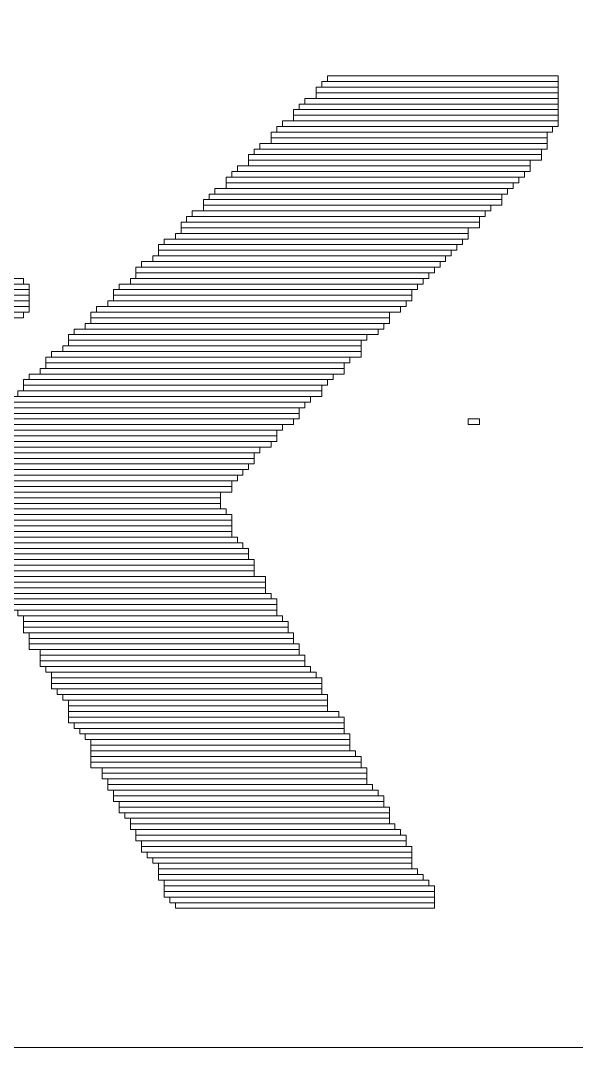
# Model space of a CAD drawing. Header units: millimetres. Extents: x -19.4 to 22.9, y -18.1 to 22.2.
# Drawn here: x 7.734 to 10.242, y -18.091 to -13.453 of the extents above; entities that cross this region are included whole.
import ezdxf

# ---------------------------------------------------------------- set-up
doc = ezdxf.new("R2010")
doc.units = ezdxf.units.MM
doc.header["$MEASUREMENT"] = 0
doc.layers.add('BG_OUTLINE', color=7, linetype='Continuous')
doc.layers.add('MA_PEN3', color=7, linetype='Continuous')

msp = doc.modelspace()

# ---------------------------------------------------------------- linework, layer by layer
at = {"layer": 'BG_OUTLINE', "lineweight": 9}
msp.add_open_spline([(-13.5636, -18.0908), (-13.5636, -18.0908), (13.4366, -18.0908), (13.4366, -18.0908), (13.4366, -18.0908), (13.4366, -18.0908), (13.4366, 12.9092), (13.4366, 12.9092), (13.4366, 12.9092), (13.4366, 12.9092), (-13.5636, 12.9092), (-13.5636, 12.9092), (-13.5636, 12.9092), (-13.5636, 12.9092), (-13.5636, -18.0908), (-13.5636, -18.0908)], degree=3, knots=[0, 0, 0, 0, 0.25, 0.25, 0.25, 0.25, 0.5, 0.5, 0.5, 0.5, 0.75, 0.75, 0.75, 0.75, 1, 1, 1, 1], dxfattribs=at)
at = {"layer": 'MA_PEN3', "lineweight": 9}
for points in [[(9.1186, -13.7286), (9.1186, -13.7286), (9.1186, -13.7032), (9.1186, -13.7032), (9.1186, -13.7032), (9.1186, -13.7032), (10.16, -13.7032), (10.16, -13.7032), (10.16, -13.7032), (10.16, -13.7032), (10.16, -13.7286), (10.16, -13.7286), (10.16, -13.7286), (10.16, -13.7286), (9.1186, -13.7286), (9.1186, -13.7286)], [(9.0678, -13.7794), (9.0678, -13.7794), (9.0678, -13.754), (9.0678, -13.754), (9.0678, -13.754), (9.0678, -13.754), (10.16, -13.754), (10.16, -13.754), (10.16, -13.754), (10.16, -13.754), (10.16, -13.7794), (10.16, -13.7794), (10.16, -13.7794), (10.16, -13.7794), (9.0678, -13.7794), (9.0678, -13.7794)], [(9.0932, -13.754), (9.0932, -13.754), (9.0932, -13.7286), (9.0932, -13.7286), (9.0932, -13.7286), (9.0932, -13.7286), (10.16, -13.7286), (10.16, -13.7286), (10.16, -13.7286), (10.16, -13.7286), (10.16, -13.754), (10.16, -13.754), (10.16, -13.754), (10.16, -13.754), (9.0932, -13.754), (9.0932, -13.754)], [(9.017, -13.8302), (9.017, -13.8302), (9.017, -13.8048), (9.017, -13.8048), (9.017, -13.8048), (9.017, -13.8048), (10.16, -13.8048), (10.16, -13.8048), (10.16, -13.8048), (10.16, -13.8048), (10.16, -13.8302), (10.16, -13.8302), (10.16, -13.8302), (10.16, -13.8302), (9.017, -13.8302), (9.017, -13.8302)], [(9.0678, -13.8048), (9.0678, -13.8048), (9.0678, -13.7794), (9.0678, -13.7794), (9.0678, -13.7794), (9.0678, -13.7794), (10.16, -13.7794), (10.16, -13.7794), (10.16, -13.7794), (10.16, -13.7794), (10.16, -13.8048), (10.16, -13.8048), (10.16, -13.8048), (10.16, -13.8048), (9.0678, -13.8048), (9.0678, -13.8048)], [(8.9662, -13.881), (8.9662, -13.881), (8.9662, -13.8556), (8.9662, -13.8556), (8.9662, -13.8556), (8.9662, -13.8556), (10.16, -13.8556), (10.16, -13.8556), (10.16, -13.8556), (10.16, -13.8556), (10.16, -13.881), (10.16, -13.881), (10.16, -13.881), (10.16, -13.881), (8.9662, -13.881), (8.9662, -13.881)], [(8.9916, -13.8556), (8.9916, -13.8556), (8.9916, -13.8302), (8.9916, -13.8302), (8.9916, -13.8302), (8.9916, -13.8302), (10.16, -13.8302), (10.16, -13.8302), (10.16, -13.8302), (10.16, -13.8302), (10.16, -13.8556), (10.16, -13.8556), (10.16, -13.8556), (10.16, -13.8556), (8.9916, -13.8556), (8.9916, -13.8556)], [(8.9154, -13.9318), (8.9154, -13.9318), (8.9154, -13.9064), (8.9154, -13.9064), (8.9154, -13.9064), (8.9154, -13.9064), (10.16, -13.9064), (10.16, -13.9064), (10.16, -13.9064), (10.16, -13.9064), (10.16, -13.9318), (10.16, -13.9318), (10.16, -13.9318), (10.16, -13.9318), (8.9154, -13.9318), (8.9154, -13.9318)], [(8.9662, -13.9064), (8.9662, -13.9064), (8.9662, -13.881), (8.9662, -13.881), (8.9662, -13.881), (8.9662, -13.881), (10.16, -13.881), (10.16, -13.881), (10.16, -13.881), (10.16, -13.881), (10.16, -13.9064), (10.16, -13.9064), (10.16, -13.9064), (10.16, -13.9064), (8.9662, -13.9064), (8.9662, -13.9064)], [(8.8646, -13.9826), (8.8646, -13.9826), (8.8646, -13.9572), (8.8646, -13.9572), (8.8646, -13.9572), (8.8646, -13.9572), (10.1092, -13.9572), (10.1092, -13.9572), (10.1092, -13.9572), (10.1092, -13.9572), (10.1092, -13.9826), (10.1092, -13.9826), (10.1092, -13.9826), (10.1092, -13.9826), (8.8646, -13.9826), (8.8646, -13.9826)], [(8.89, -13.9572), (8.89, -13.9572), (8.89, -13.9318), (8.89, -13.9318), (8.89, -13.9318), (8.89, -13.9318), (10.1346, -13.9318), (10.1346, -13.9318), (10.1346, -13.9318), (10.1346, -13.9318), (10.1346, -13.9572), (10.1346, -13.9572), (10.1346, -13.9572), (10.1346, -13.9572), (8.89, -13.9572), (8.89, -13.9572)], [(8.8646, -14.008), (8.8646, -14.008), (8.8646, -13.9826), (8.8646, -13.9826), (8.8646, -13.9826), (8.8646, -13.9826), (10.1092, -13.9826), (10.1092, -13.9826), (10.1092, -13.9826), (10.1092, -13.9826), (10.1092, -14.008), (10.1092, -14.008), (10.1092, -14.008), (10.1092, -14.008), (8.8646, -14.008), (8.8646, -14.008)], [(8.7884, -14.0588), (8.7884, -14.0588), (8.7884, -14.0334), (8.7884, -14.0334), (8.7884, -14.0334), (8.7884, -14.0334), (10.0838, -14.0334), (10.0838, -14.0334), (10.0838, -14.0334), (10.0838, -14.0334), (10.0838, -14.0588), (10.0838, -14.0588), (10.0838, -14.0588), (10.0838, -14.0588), (8.7884, -14.0588), (8.7884, -14.0588)], [(8.8138, -14.0334), (8.8138, -14.0334), (8.8138, -14.008), (8.8138, -14.008), (8.8138, -14.008), (8.8138, -14.008), (10.1092, -14.008), (10.1092, -14.008), (10.1092, -14.008), (10.1092, -14.008), (10.1092, -14.0334), (10.1092, -14.0334), (10.1092, -14.0334), (10.1092, -14.0334), (8.8138, -14.0334), (8.8138, -14.0334)], [(8.763, -14.0842), (8.763, -14.0842), (8.763, -14.0588), (8.763, -14.0588), (8.763, -14.0588), (8.763, -14.0588), (10.0838, -14.0588), (10.0838, -14.0588), (10.0838, -14.0588), (10.0838, -14.0588), (10.0838, -14.0842), (10.0838, -14.0842), (10.0838, -14.0842), (10.0838, -14.0842), (8.763, -14.0842), (8.763, -14.0842)], [(8.763, -14.1096), (8.763, -14.1096), (8.763, -14.0842), (8.763, -14.0842), (8.763, -14.0842), (8.763, -14.0842), (10.033, -14.0842), (10.033, -14.0842), (10.033, -14.0842), (10.033, -14.0842), (10.033, -14.1096), (10.033, -14.1096), (10.033, -14.1096), (10.033, -14.1096), (8.763, -14.1096), (8.763, -14.1096)], [(8.6868, -14.1604), (8.6868, -14.1604), (8.6868, -14.135), (8.6868, -14.135), (8.6868, -14.135), (8.6868, -14.135), (10.0076, -14.135), (10.0076, -14.135), (10.0076, -14.135), (10.0076, -14.135), (10.0076, -14.1604), (10.0076, -14.1604), (10.0076, -14.1604), (10.0076, -14.1604), (8.6868, -14.1604), (8.6868, -14.1604)], [(8.7122, -14.135), (8.7122, -14.135), (8.7122, -14.1096), (8.7122, -14.1096), (8.7122, -14.1096), (8.7122, -14.1096), (10.033, -14.1096), (10.033, -14.1096), (10.033, -14.1096), (10.033, -14.1096), (10.033, -14.135), (10.033, -14.135), (10.033, -14.135), (10.033, -14.135), (8.7122, -14.135), (8.7122, -14.135)], [(8.6614, -14.1858), (8.6614, -14.1858), (8.6614, -14.1604), (8.6614, -14.1604), (8.6614, -14.1604), (8.6614, -14.1604), (9.9822, -14.1604), (9.9822, -14.1604), (9.9822, -14.1604), (9.9822, -14.1604), (9.9822, -14.1858), (9.9822, -14.1858), (9.9822, -14.1858), (9.9822, -14.1858), (8.6614, -14.1858), (8.6614, -14.1858)], [(8.6614, -14.2112), (8.6614, -14.2112), (8.6614, -14.1858), (8.6614, -14.1858), (8.6614, -14.1858), (8.6614, -14.1858), (9.9568, -14.1858), (9.9568, -14.1858), (9.9568, -14.1858), (9.9568, -14.1858), (9.9568, -14.2112), (9.9568, -14.2112), (9.9568, -14.2112), (9.9568, -14.2112), (8.6614, -14.2112), (8.6614, -14.2112)], [(8.5852, -14.262), (8.5852, -14.262), (8.5852, -14.2366), (8.5852, -14.2366), (8.5852, -14.2366), (8.5852, -14.2366), (9.906, -14.2366), (9.906, -14.2366), (9.906, -14.2366), (9.906, -14.2366), (9.906, -14.262), (9.906, -14.262), (9.906, -14.262), (9.906, -14.262), (8.5852, -14.262), (8.5852, -14.262)], [(8.6106, -14.2366), (8.6106, -14.2366), (8.6106, -14.2112), (8.6106, -14.2112), (8.6106, -14.2112), (8.6106, -14.2112), (9.9314, -14.2112), (9.9314, -14.2112), (9.9314, -14.2112), (9.9314, -14.2112), (9.9314, -14.2366), (9.9314, -14.2366), (9.9314, -14.2366), (9.9314, -14.2366), (8.6106, -14.2366), (8.6106, -14.2366)], [(8.5597, -14.2874), (8.5597, -14.2874), (8.5597, -14.262), (8.5597, -14.262), (8.5597, -14.262), (8.5597, -14.262), (9.906, -14.262), (9.906, -14.262), (9.906, -14.262), (9.906, -14.262), (9.906, -14.2874), (9.906, -14.2874), (9.906, -14.2874), (9.906, -14.2874), (8.5597, -14.2874), (8.5597, -14.2874)], [(8.509, -14.3382), (8.509, -14.3382), (8.509, -14.3128), (8.509, -14.3128), (8.509, -14.3128), (8.509, -14.3128), (9.8298, -14.3128), (9.8298, -14.3128), (9.8298, -14.3128), (9.8298, -14.3128), (9.8298, -14.3382), (9.8298, -14.3382), (9.8298, -14.3382), (9.8298, -14.3382), (8.509, -14.3382), (8.509, -14.3382)], [(8.5597, -14.3128), (8.5597, -14.3128), (8.5597, -14.2874), (8.5597, -14.2874), (8.5597, -14.2874), (8.5597, -14.2874), (9.8552, -14.2874), (9.8552, -14.2874), (9.8552, -14.2874), (9.8552, -14.2874), (9.8552, -14.3128), (9.8552, -14.3128), (9.8552, -14.3128), (9.8552, -14.3128), (8.5597, -14.3128), (8.5597, -14.3128)], [(8.4582, -14.389), (8.4582, -14.389), (8.4582, -14.3636), (8.4582, -14.3636), (8.4582, -14.3636), (8.4582, -14.3636), (9.8044, -14.3636), (9.8044, -14.3636), (9.8044, -14.3636), (9.8044, -14.3636), (9.8044, -14.389), (9.8044, -14.389), (9.8044, -14.389), (9.8044, -14.389), (8.4582, -14.389), (8.4582, -14.389)], [(8.4835, -14.3636), (8.4835, -14.3636), (8.4835, -14.3382), (8.4835, -14.3382), (8.4835, -14.3382), (8.4835, -14.3382), (9.8044, -14.3382), (9.8044, -14.3382), (9.8044, -14.3382), (9.8044, -14.3382), (9.8044, -14.3636), (9.8044, -14.3636), (9.8044, -14.3636), (9.8044, -14.3636), (8.4835, -14.3636), (8.4835, -14.3636)], [(8.4328, -14.4398), (8.4328, -14.4398), (8.4328, -14.4144), (8.4328, -14.4144), (8.4328, -14.4144), (8.4328, -14.4144), (9.7536, -14.4144), (9.7536, -14.4144), (9.7536, -14.4144), (9.7536, -14.4144), (9.7536, -14.4398), (9.7536, -14.4398), (9.7536, -14.4398), (9.7536, -14.4398), (8.4328, -14.4398), (8.4328, -14.4398)], [(8.4582, -14.4144), (8.4582, -14.4144), (8.4582, -14.389), (8.4582, -14.389), (8.4582, -14.389), (8.4582, -14.389), (9.7536, -14.389), (9.7536, -14.389), (9.7536, -14.389), (9.7536, -14.389), (9.7536, -14.4144), (9.7536, -14.4144), (9.7536, -14.4144), (9.7536, -14.4144), (8.4582, -14.4144), (8.4582, -14.4144)], [(8.3566, -14.4906), (8.3566, -14.4906), (8.3566, -14.4652), (8.3566, -14.4652), (8.3566, -14.4652), (8.3566, -14.4652), (9.7028, -14.4652), (9.7028, -14.4652), (9.7028, -14.4652), (9.7028, -14.4652), (9.7028, -14.4906), (9.7028, -14.4906), (9.7028, -14.4906), (9.7028, -14.4906), (8.3566, -14.4906), (8.3566, -14.4906)], [(8.382, -14.4652), (8.382, -14.4652), (8.382, -14.4398), (8.382, -14.4398), (8.382, -14.4398), (8.382, -14.4398), (9.7282, -14.4398), (9.7282, -14.4398), (9.7282, -14.4398), (9.7282, -14.4398), (9.7282, -14.4652), (9.7282, -14.4652), (9.7282, -14.4652), (9.7282, -14.4652), (8.382, -14.4652), (8.382, -14.4652)], [(8.3566, -14.516), (8.3566, -14.516), (8.3566, -14.4906), (8.3566, -14.4906), (8.3566, -14.4906), (8.3566, -14.4906), (9.6774, -14.4906), (9.6774, -14.4906), (9.6774, -14.4906), (9.6774, -14.4906), (9.6774, -14.516), (9.6774, -14.516), (9.6774, -14.516), (9.6774, -14.516), (8.3566, -14.516), (8.3566, -14.516)], [(8.2804, -14.5668), (8.2804, -14.5668), (8.2804, -14.5414), (8.2804, -14.5414), (8.2804, -14.5414), (8.2804, -14.5414), (9.6266, -14.5414), (9.6266, -14.5414), (9.6266, -14.5414), (9.6266, -14.5414), (9.6266, -14.5668), (9.6266, -14.5668), (9.6266, -14.5668), (9.6266, -14.5668), (8.2804, -14.5668), (8.2804, -14.5668)], [(8.3312, -14.5414), (8.3312, -14.5414), (8.3312, -14.516), (8.3312, -14.516), (8.3312, -14.516), (8.3312, -14.516), (9.6519, -14.516), (9.6519, -14.516), (9.6519, -14.516), (9.6519, -14.516), (9.6519, -14.5414), (9.6519, -14.5414), (9.6519, -14.5414), (9.6519, -14.5414), (8.3312, -14.5414), (8.3312, -14.5414)], [(8.255, -14.5922), (8.255, -14.5922), (8.255, -14.5668), (8.255, -14.5668), (8.255, -14.5668), (8.255, -14.5668), (9.6012, -14.5668), (9.6012, -14.5668), (9.6012, -14.5668), (9.6012, -14.5668), (9.6012, -14.5922), (9.6012, -14.5922), (9.6012, -14.5922), (9.6012, -14.5922), (8.255, -14.5922), (8.255, -14.5922)], [(8.255, -14.6176), (8.255, -14.6176), (8.255, -14.5922), (8.255, -14.5922), (8.255, -14.5922), (8.255, -14.5922), (9.5757, -14.5922), (9.5757, -14.5922), (9.5757, -14.5922), (9.5757, -14.5922), (9.5757, -14.6176), (9.5757, -14.6176), (9.5757, -14.6176), (9.5757, -14.6176), (8.255, -14.6176), (8.255, -14.6176)], [(6.5532, -14.643), (6.5532, -14.643), (6.5532, -14.6176), (6.5532, -14.6176), (6.5532, -14.6176), (6.5532, -14.6176), (7.747, -14.6176), (7.747, -14.6176), (7.747, -14.6176), (7.747, -14.6176), (7.747, -14.643), (7.747, -14.643), (7.747, -14.643), (7.747, -14.643), (6.5532, -14.643), (6.5532, -14.643)], [(6.5786, -14.6684), (6.5786, -14.6684), (6.5786, -14.643), (6.5786, -14.643), (6.5786, -14.643), (6.5786, -14.643), (7.7724, -14.643), (7.7724, -14.643), (7.7724, -14.643), (7.7724, -14.643), (7.7724, -14.6684), (7.7724, -14.6684), (7.7724, -14.6684), (7.7724, -14.6684), (6.5786, -14.6684), (6.5786, -14.6684)], [(8.1788, -14.6684), (8.1788, -14.6684), (8.1788, -14.643), (8.1788, -14.643), (8.1788, -14.643), (8.1788, -14.643), (9.525, -14.643), (9.525, -14.643), (9.525, -14.643), (9.525, -14.643), (9.525, -14.6684), (9.525, -14.6684), (9.525, -14.6684), (9.525, -14.6684), (8.1788, -14.6684), (8.1788, -14.6684)], [(8.2296, -14.643), (8.2296, -14.643), (8.2296, -14.6176), (8.2296, -14.6176), (8.2296, -14.6176), (8.2296, -14.6176), (9.5504, -14.6176), (9.5504, -14.6176), (9.5504, -14.6176), (9.5504, -14.6176), (9.5504, -14.643), (9.5504, -14.643), (9.5504, -14.643), (9.5504, -14.643), (8.2296, -14.643), (8.2296, -14.643)], [(6.604, -14.6938), (6.604, -14.6938), (6.604, -14.6684), (6.604, -14.6684), (6.604, -14.6684), (6.604, -14.6684), (7.7724, -14.6684), (7.7724, -14.6684), (7.7724, -14.6684), (7.7724, -14.6684), (7.7724, -14.6938), (7.7724, -14.6938), (7.7724, -14.6938), (7.7724, -14.6938), (6.604, -14.6938), (6.604, -14.6938)], [(6.604, -14.7192), (6.604, -14.7192), (6.604, -14.6938), (6.604, -14.6938), (6.604, -14.6938), (6.604, -14.6938), (7.7724, -14.6938), (7.7724, -14.6938), (7.7724, -14.6938), (7.7724, -14.6938), (7.7724, -14.7192), (7.7724, -14.7192), (7.7724, -14.7192), (7.7724, -14.7192), (6.604, -14.7192), (6.604, -14.7192)], [(8.1534, -14.6938), (8.1534, -14.6938), (8.1534, -14.6684), (8.1534, -14.6684), (8.1534, -14.6684), (8.1534, -14.6684), (9.4995, -14.6684), (9.4995, -14.6684), (9.4995, -14.6684), (9.4995, -14.6684), (9.4995, -14.6938), (9.4995, -14.6938), (9.4995, -14.6938), (9.4995, -14.6938), (8.1534, -14.6938), (8.1534, -14.6938)], [(8.1534, -14.7192), (8.1534, -14.7192), (8.1534, -14.6938), (8.1534, -14.6938), (8.1534, -14.6938), (8.1534, -14.6938), (9.4995, -14.6938), (9.4995, -14.6938), (9.4995, -14.6938), (9.4995, -14.6938), (9.4995, -14.7192), (9.4995, -14.7192), (9.4995, -14.7192), (9.4995, -14.7192), (8.1534, -14.7192), (8.1534, -14.7192)], [(6.6294, -14.7446), (6.6294, -14.7446), (6.6294, -14.7192), (6.6294, -14.7192), (6.6294, -14.7192), (6.6294, -14.7192), (7.7724, -14.7192), (7.7724, -14.7192), (7.7724, -14.7192), (7.7724, -14.7192), (7.7724, -14.7446), (7.7724, -14.7446), (7.7724, -14.7446), (7.7724, -14.7446), (6.6294, -14.7446), (6.6294, -14.7446)], [(6.6294, -14.77), (6.6294, -14.77), (6.6294, -14.7446), (6.6294, -14.7446), (6.6294, -14.7446), (6.6294, -14.7446), (7.7724, -14.7446), (7.7724, -14.7446), (7.7724, -14.7446), (7.7724, -14.7446), (7.7724, -14.77), (7.7724, -14.77), (7.7724, -14.77), (7.7724, -14.77), (6.6294, -14.77), (6.6294, -14.77)], [(8.0772, -14.77), (8.0772, -14.77), (8.0772, -14.7446), (8.0772, -14.7446), (8.0772, -14.7446), (8.0772, -14.7446), (9.4488, -14.7446), (9.4488, -14.7446), (9.4488, -14.7446), (9.4488, -14.7446), (9.4488, -14.77), (9.4488, -14.77), (9.4488, -14.77), (9.4488, -14.77), (8.0772, -14.77), (8.0772, -14.77)], [(8.128, -14.7446), (8.128, -14.7446), (8.128, -14.7192), (8.128, -14.7192), (8.128, -14.7192), (8.128, -14.7192), (9.4742, -14.7192), (9.4742, -14.7192), (9.4742, -14.7192), (9.4742, -14.7192), (9.4742, -14.7446), (9.4742, -14.7446), (9.4742, -14.7446), (9.4742, -14.7446), (8.128, -14.7446), (8.128, -14.7446)], [(6.6294, -14.7954), (6.6294, -14.7954), (6.6294, -14.77), (6.6294, -14.77), (6.6294, -14.77), (6.6294, -14.77), (7.747, -14.77), (7.747, -14.77), (7.747, -14.77), (7.747, -14.77), (7.747, -14.7954), (7.747, -14.7954), (7.747, -14.7954), (7.747, -14.7954), (6.6294, -14.7954), (6.6294, -14.7954)], [(8.0518, -14.7954), (8.0518, -14.7954), (8.0518, -14.77), (8.0518, -14.77), (8.0518, -14.77), (8.0518, -14.77), (9.398, -14.77), (9.398, -14.77), (9.398, -14.77), (9.398, -14.77), (9.398, -14.7954), (9.398, -14.7954), (9.398, -14.7954), (9.398, -14.7954), (8.0518, -14.7954), (8.0518, -14.7954)], [(8.0264, -14.8462), (8.0264, -14.8462), (8.0264, -14.8208), (8.0264, -14.8208), (8.0264, -14.8208), (8.0264, -14.8208), (9.3726, -14.8208), (9.3726, -14.8208), (9.3726, -14.8208), (9.3726, -14.8208), (9.3726, -14.8462), (9.3726, -14.8462), (9.3726, -14.8462), (9.3726, -14.8462), (8.0264, -14.8462), (8.0264, -14.8462)], [(8.0518, -14.8208), (8.0518, -14.8208), (8.0518, -14.7954), (8.0518, -14.7954), (8.0518, -14.7954), (8.0518, -14.7954), (9.398, -14.7954), (9.398, -14.7954), (9.398, -14.7954), (9.398, -14.7954), (9.398, -14.8208), (9.398, -14.8208), (9.398, -14.8208), (9.398, -14.8208), (8.0518, -14.8208), (8.0518, -14.8208)], [(7.9502, -14.897), (7.9502, -14.897), (7.9502, -14.8716), (7.9502, -14.8716), (7.9502, -14.8716), (7.9502, -14.8716), (9.2964, -14.8716), (9.2964, -14.8716), (9.2964, -14.8716), (9.2964, -14.8716), (9.2964, -14.897), (9.2964, -14.897), (9.2964, -14.897), (9.2964, -14.897), (7.9502, -14.897), (7.9502, -14.897)], [(7.9756, -14.8716), (7.9756, -14.8716), (7.9756, -14.8462), (7.9756, -14.8462), (7.9756, -14.8462), (7.9756, -14.8462), (9.3472, -14.8462), (9.3472, -14.8462), (9.3472, -14.8462), (9.3472, -14.8462), (9.3472, -14.8716), (9.3472, -14.8716), (9.3472, -14.8716), (9.3472, -14.8716), (7.9756, -14.8716), (7.9756, -14.8716)], [(7.9248, -14.9478), (7.9248, -14.9478), (7.9248, -14.9224), (7.9248, -14.9224), (7.9248, -14.9224), (7.9248, -14.9224), (9.271, -14.9224), (9.271, -14.9224), (9.271, -14.9224), (9.271, -14.9224), (9.271, -14.9478), (9.271, -14.9478), (9.271, -14.9478), (9.271, -14.9478), (7.9248, -14.9478), (7.9248, -14.9478)], [(7.9502, -14.9224), (7.9502, -14.9224), (7.9502, -14.897), (7.9502, -14.897), (7.9502, -14.897), (7.9502, -14.897), (9.271, -14.897), (9.271, -14.897), (9.271, -14.897), (9.271, -14.897), (9.271, -14.9224), (9.271, -14.9224), (9.271, -14.9224), (9.271, -14.9224), (7.9502, -14.9224), (7.9502, -14.9224)], [(7.8486, -14.9986), (7.8486, -14.9986), (7.8486, -14.9732), (7.8486, -14.9732), (7.8486, -14.9732), (7.8486, -14.9732), (9.2202, -14.9732), (9.2202, -14.9732), (9.2202, -14.9732), (9.2202, -14.9732), (9.2202, -14.9986), (9.2202, -14.9986), (9.2202, -14.9986), (9.2202, -14.9986), (7.8486, -14.9986), (7.8486, -14.9986)], [(7.874, -14.9732), (7.874, -14.9732), (7.874, -14.9478), (7.874, -14.9478), (7.874, -14.9478), (7.874, -14.9478), (9.271, -14.9478), (9.271, -14.9478), (9.271, -14.9478), (9.271, -14.9478), (9.271, -14.9732), (9.271, -14.9732), (9.271, -14.9732), (9.271, -14.9732), (7.874, -14.9732), (7.874, -14.9732)], [(7.8232, -15.0494), (7.8232, -15.0494), (7.8232, -15.024), (7.8232, -15.024), (7.8232, -15.024), (7.8232, -15.024), (9.1948, -15.024), (9.1948, -15.024), (9.1948, -15.024), (9.1948, -15.024), (9.1948, -15.0494), (9.1948, -15.0494), (9.1948, -15.0494), (9.1948, -15.0494), (7.8232, -15.0494), (7.8232, -15.0494)], [(7.8486, -15.024), (7.8486, -15.024), (7.8486, -14.9986), (7.8486, -14.9986), (7.8486, -14.9986), (7.8486, -14.9986), (9.1948, -14.9986), (9.1948, -14.9986), (9.1948, -14.9986), (9.1948, -14.9986), (9.1948, -15.024), (9.1948, -15.024), (9.1948, -15.024), (9.1948, -15.024), (7.8486, -15.024), (7.8486, -15.024)], [(7.7724, -15.0748), (7.7724, -15.0748), (7.7724, -15.0494), (7.7724, -15.0494), (7.7724, -15.0494), (7.7724, -15.0494), (9.144, -15.0494), (9.144, -15.0494), (9.144, -15.0494), (9.144, -15.0494), (9.144, -15.0748), (9.144, -15.0748), (9.144, -15.0748), (9.144, -15.0748), (7.7724, -15.0748), (7.7724, -15.0748)], [(7.747, -15.1002), (7.747, -15.1002), (7.747, -15.0748), (7.747, -15.0748), (7.747, -15.0748), (7.747, -15.0748), (9.1186, -15.0748), (9.1186, -15.0748), (9.1186, -15.0748), (9.1186, -15.0748), (9.1186, -15.1002), (9.1186, -15.1002), (9.1186, -15.1002), (9.1186, -15.1002), (7.747, -15.1002), (7.747, -15.1002)], [(7.747, -15.1256), (7.747, -15.1256), (7.747, -15.1002), (7.747, -15.1002), (7.747, -15.1002), (7.747, -15.1002), (9.0932, -15.1002), (9.0932, -15.1002), (9.0932, -15.1002), (9.0932, -15.1002), (9.0932, -15.1256), (9.0932, -15.1256), (9.0932, -15.1256), (9.0932, -15.1256), (7.747, -15.1256), (7.747, -15.1256)], [(7.6708, -15.1764), (7.6708, -15.1764), (7.6708, -15.151), (7.6708, -15.151), (7.6708, -15.151), (7.6708, -15.151), (9.0424, -15.151), (9.0424, -15.151), (9.0424, -15.151), (9.0424, -15.151), (9.0424, -15.1764), (9.0424, -15.1764), (9.0424, -15.1764), (9.0424, -15.1764), (7.6708, -15.1764), (7.6708, -15.1764)], [(7.7216, -15.151), (7.7216, -15.151), (7.7216, -15.1256), (7.7216, -15.1256), (7.7216, -15.1256), (7.7216, -15.1256), (9.0932, -15.1256), (9.0932, -15.1256), (9.0932, -15.1256), (9.0932, -15.1256), (9.0932, -15.151), (9.0932, -15.151), (9.0932, -15.151), (9.0932, -15.151), (7.7216, -15.151), (7.7216, -15.151)], [(7.6454, -15.2018), (7.6454, -15.2018), (7.6454, -15.1764), (7.6454, -15.1764), (7.6454, -15.1764), (7.6454, -15.1764), (9.017, -15.1764), (9.017, -15.1764), (9.017, -15.1764), (9.017, -15.1764), (9.017, -15.2018), (9.017, -15.2018), (9.017, -15.2018), (9.017, -15.2018), (7.6454, -15.2018), (7.6454, -15.2018)], [(7.6454, -15.2272), (7.6454, -15.2272), (7.6454, -15.2018), (7.6454, -15.2018), (7.6454, -15.2018), (7.6454, -15.2018), (8.9916, -15.2018), (8.9916, -15.2018), (8.9916, -15.2018), (8.9916, -15.2018), (8.9916, -15.2272), (8.9916, -15.2272), (8.9916, -15.2272), (8.9916, -15.2272), (7.6454, -15.2272), (7.6454, -15.2272)], [(7.5692, -15.278), (7.5692, -15.278), (7.5692, -15.2526), (7.5692, -15.2526), (7.5692, -15.2526), (7.5692, -15.2526), (8.9662, -15.2526), (8.9662, -15.2526), (8.9662, -15.2526), (8.9662, -15.2526), (8.9662, -15.278), (8.9662, -15.278), (8.9662, -15.278), (8.9662, -15.278), (7.5692, -15.278), (7.5692, -15.278)], [(7.62, -15.2526), (7.62, -15.2526), (7.62, -15.2272), (7.62, -15.2272), (7.62, -15.2272), (7.62, -15.2272), (8.9916, -15.2272), (8.9916, -15.2272), (8.9916, -15.2272), (8.9916, -15.2272), (8.9916, -15.2526), (8.9916, -15.2526), (8.9916, -15.2526), (8.9916, -15.2526), (7.62, -15.2526), (7.62, -15.2526)], [(9.7536, -15.278), (9.7536, -15.278), (9.7536, -15.2526), (9.7536, -15.2526), (9.7536, -15.2526), (9.7536, -15.2526), (9.8044, -15.2526), (9.8044, -15.2526), (9.8044, -15.2526), (9.8044, -15.2526), (9.8044, -15.278), (9.8044, -15.278), (9.8044, -15.278), (9.8044, -15.278), (9.7536, -15.278), (9.7536, -15.278)], [(7.5438, -15.3034), (7.5438, -15.3034), (7.5438, -15.278), (7.5438, -15.278), (7.5438, -15.278), (7.5438, -15.278), (8.9154, -15.278), (8.9154, -15.278), (8.9154, -15.278), (8.9154, -15.278), (8.9154, -15.3034), (8.9154, -15.3034), (8.9154, -15.3034), (8.9154, -15.3034), (7.5438, -15.3034), (7.5438, -15.3034)], [(7.5438, -15.3288), (7.5438, -15.3288), (7.5438, -15.3034), (7.5438, -15.3034), (7.5438, -15.3034), (7.5438, -15.3034), (8.89, -15.3034), (8.89, -15.3034), (8.89, -15.3034), (8.89, -15.3034), (8.89, -15.3288), (8.89, -15.3288), (8.89, -15.3288), (8.89, -15.3288), (7.5438, -15.3288), (7.5438, -15.3288)], [(7.5184, -15.3542), (7.5184, -15.3542), (7.5184, -15.3288), (7.5184, -15.3288), (7.5184, -15.3288), (7.5184, -15.3288), (8.89, -15.3288), (8.89, -15.3288), (8.89, -15.3288), (8.89, -15.3288), (8.89, -15.3542), (8.89, -15.3542), (8.89, -15.3542), (8.89, -15.3542), (7.5184, -15.3542), (7.5184, -15.3542)], [(7.4422, -15.405), (7.4422, -15.405), (7.4422, -15.3796), (7.4422, -15.3796), (7.4422, -15.3796), (7.4422, -15.3796), (8.8138, -15.3796), (8.8138, -15.3796), (8.8138, -15.3796), (8.8138, -15.3796), (8.8138, -15.405), (8.8138, -15.405), (8.8138, -15.405), (8.8138, -15.405), (7.4422, -15.405), (7.4422, -15.405)], [(7.4676, -15.3796), (7.4676, -15.3796), (7.4676, -15.3542), (7.4676, -15.3542), (7.4676, -15.3542), (7.4676, -15.3542), (8.8646, -15.3542), (8.8646, -15.3542), (8.8646, -15.3542), (8.8646, -15.3542), (8.8646, -15.3796), (8.8646, -15.3796), (8.8646, -15.3796), (8.8646, -15.3796), (7.4676, -15.3796), (7.4676, -15.3796)], [(7.4168, -15.4558), (7.4168, -15.4558), (7.4168, -15.4304), (7.4168, -15.4304), (7.4168, -15.4304), (7.4168, -15.4304), (8.7884, -15.4304), (8.7884, -15.4304), (8.7884, -15.4304), (8.7884, -15.4304), (8.7884, -15.4558), (8.7884, -15.4558), (8.7884, -15.4558), (8.7884, -15.4558), (7.4168, -15.4558), (7.4168, -15.4558)], [(7.4422, -15.4304), (7.4422, -15.4304), (7.4422, -15.405), (7.4422, -15.405), (7.4422, -15.405), (7.4422, -15.405), (8.7884, -15.405), (8.7884, -15.405), (8.7884, -15.405), (8.7884, -15.405), (8.7884, -15.4304), (8.7884, -15.4304), (8.7884, -15.4304), (8.7884, -15.4304), (7.4422, -15.4304), (7.4422, -15.4304)], [(7.366, -15.4812), (7.366, -15.4812), (7.366, -15.4558), (7.366, -15.4558), (7.366, -15.4558), (7.366, -15.4558), (8.763, -15.4558), (8.763, -15.4558), (8.763, -15.4558), (8.763, -15.4558), (8.763, -15.4812), (8.763, -15.4812), (8.763, -15.4812), (8.763, -15.4812), (7.366, -15.4812), (7.366, -15.4812)], [(7.366, -15.5066), (7.366, -15.5066), (7.366, -15.4812), (7.366, -15.4812), (7.366, -15.4812), (7.366, -15.4812), (8.7376, -15.4812), (8.7376, -15.4812), (8.7376, -15.4812), (8.7376, -15.4812), (8.7376, -15.5066), (8.7376, -15.5066), (8.7376, -15.5066), (8.7376, -15.5066), (7.366, -15.5066), (7.366, -15.5066)], [(7.366, -15.532), (7.366, -15.532), (7.366, -15.5066), (7.366, -15.5066), (7.366, -15.5066), (7.366, -15.5066), (8.7122, -15.5066), (8.7122, -15.5066), (8.7122, -15.5066), (8.7122, -15.5066), (8.7122, -15.532), (8.7122, -15.532), (8.7122, -15.532), (8.7122, -15.532), (7.366, -15.532), (7.366, -15.532)], [(7.3914, -15.5574), (7.3914, -15.5574), (7.3914, -15.532), (7.3914, -15.532), (7.3914, -15.532), (7.3914, -15.532), (8.6868, -15.532), (8.6868, -15.532), (8.6868, -15.532), (8.6868, -15.532), (8.6868, -15.5574), (8.6868, -15.5574), (8.6868, -15.5574), (8.6868, -15.5574), (7.3914, -15.5574), (7.3914, -15.5574)], [(7.3914, -15.5828), (7.3914, -15.5828), (7.3914, -15.5574), (7.3914, -15.5574), (7.3914, -15.5574), (7.3914, -15.5574), (8.6868, -15.5574), (8.6868, -15.5574), (8.6868, -15.5574), (8.6868, -15.5574), (8.6868, -15.5828), (8.6868, -15.5828), (8.6868, -15.5828), (8.6868, -15.5828), (7.3914, -15.5828), (7.3914, -15.5828)], [(7.4168, -15.6082), (7.4168, -15.6082), (7.4168, -15.5828), (7.4168, -15.5828), (7.4168, -15.5828), (7.4168, -15.5828), (8.6359, -15.5828), (8.6359, -15.5828), (8.6359, -15.5828), (8.6359, -15.5828), (8.6359, -15.6082), (8.6359, -15.6082), (8.6359, -15.6082), (8.6359, -15.6082), (7.4168, -15.6082), (7.4168, -15.6082)], [(7.4422, -15.6336), (7.4422, -15.6336), (7.4422, -15.6082), (7.4422, -15.6082), (7.4422, -15.6082), (7.4422, -15.6082), (8.6359, -15.6082), (8.6359, -15.6082), (8.6359, -15.6082), (8.6359, -15.6082), (8.6359, -15.6336), (8.6359, -15.6336), (8.6359, -15.6336), (8.6359, -15.6336), (7.4422, -15.6336), (7.4422, -15.6336)], [(7.4422, -15.659), (7.4422, -15.659), (7.4422, -15.6336), (7.4422, -15.6336), (7.4422, -15.6336), (7.4422, -15.6336), (8.6359, -15.6336), (8.6359, -15.6336), (8.6359, -15.6336), (8.6359, -15.6336), (8.6359, -15.659), (8.6359, -15.659), (8.6359, -15.659), (8.6359, -15.659), (7.4422, -15.659), (7.4422, -15.659)], [(7.4422, -15.6844), (7.4422, -15.6844), (7.4422, -15.659), (7.4422, -15.659), (7.4422, -15.659), (7.4422, -15.659), (8.6614, -15.659), (8.6614, -15.659), (8.6614, -15.659), (8.6614, -15.659), (8.6614, -15.6844), (8.6614, -15.6844), (8.6614, -15.6844), (8.6614, -15.6844), (7.4422, -15.6844), (7.4422, -15.6844)], [(7.4676, -15.7098), (7.4676, -15.7098), (7.4676, -15.6844), (7.4676, -15.6844), (7.4676, -15.6844), (7.4676, -15.6844), (8.6868, -15.6844), (8.6868, -15.6844), (8.6868, -15.6844), (8.6868, -15.6844), (8.6868, -15.7098), (8.6868, -15.7098), (8.6868, -15.7098), (8.6868, -15.7098), (7.4676, -15.7098), (7.4676, -15.7098)], [(7.493, -15.7352), (7.493, -15.7352), (7.493, -15.7098), (7.493, -15.7098), (7.493, -15.7098), (7.493, -15.7098), (8.6868, -15.7098), (8.6868, -15.7098), (8.6868, -15.7098), (8.6868, -15.7098), (8.6868, -15.7352), (8.6868, -15.7352), (8.6868, -15.7352), (8.6868, -15.7352), (7.493, -15.7352), (7.493, -15.7352)], [(7.493, -15.7606), (7.493, -15.7606), (7.493, -15.7352), (7.493, -15.7352), (7.493, -15.7352), (7.493, -15.7352), (8.6868, -15.7352), (8.6868, -15.7352), (8.6868, -15.7352), (8.6868, -15.7352), (8.6868, -15.7606), (8.6868, -15.7606), (8.6868, -15.7606), (8.6868, -15.7606), (7.493, -15.7606), (7.493, -15.7606)], [(7.493, -15.786), (7.493, -15.786), (7.493, -15.7606), (7.493, -15.7606), (7.493, -15.7606), (7.493, -15.7606), (8.6868, -15.7606), (8.6868, -15.7606), (8.6868, -15.7606), (8.6868, -15.7606), (8.6868, -15.786), (8.6868, -15.786), (8.6868, -15.786), (8.6868, -15.786), (7.493, -15.786), (7.493, -15.786)], [(7.5438, -15.8114), (7.5438, -15.8114), (7.5438, -15.786), (7.5438, -15.786), (7.5438, -15.786), (7.5438, -15.786), (8.7122, -15.786), (8.7122, -15.786), (8.7122, -15.786), (8.7122, -15.786), (8.7122, -15.8114), (8.7122, -15.8114), (8.7122, -15.8114), (8.7122, -15.8114), (7.5438, -15.8114), (7.5438, -15.8114)], [(7.5438, -15.8368), (7.5438, -15.8368), (7.5438, -15.8114), (7.5438, -15.8114), (7.5438, -15.8114), (7.5438, -15.8114), (8.7376, -15.8114), (8.7376, -15.8114), (8.7376, -15.8114), (8.7376, -15.8114), (8.7376, -15.8368), (8.7376, -15.8368), (8.7376, -15.8368), (8.7376, -15.8368), (7.5438, -15.8368), (7.5438, -15.8368)], [(7.5438, -15.8622), (7.5438, -15.8622), (7.5438, -15.8368), (7.5438, -15.8368), (7.5438, -15.8368), (7.5438, -15.8368), (8.763, -15.8368), (8.763, -15.8368), (8.763, -15.8368), (8.763, -15.8368), (8.763, -15.8622), (8.763, -15.8622), (8.763, -15.8622), (8.763, -15.8622), (7.5438, -15.8622), (7.5438, -15.8622)], [(7.5692, -15.8876), (7.5692, -15.8876), (7.5692, -15.8622), (7.5692, -15.8622), (7.5692, -15.8622), (7.5692, -15.8622), (8.763, -15.8622), (8.763, -15.8622), (8.763, -15.8622), (8.763, -15.8622), (8.763, -15.8876), (8.763, -15.8876), (8.763, -15.8876), (8.763, -15.8876), (7.5692, -15.8876), (7.5692, -15.8876)], [(7.5946, -15.913), (7.5946, -15.913), (7.5946, -15.8876), (7.5946, -15.8876), (7.5946, -15.8876), (7.5946, -15.8876), (8.7884, -15.8876), (8.7884, -15.8876), (8.7884, -15.8876), (8.7884, -15.8876), (8.7884, -15.913), (8.7884, -15.913), (8.7884, -15.913), (8.7884, -15.913), (7.5946, -15.913), (7.5946, -15.913)], [(7.5946, -15.9384), (7.5946, -15.9384), (7.5946, -15.913), (7.5946, -15.913), (7.5946, -15.913), (7.5946, -15.913), (8.7884, -15.913), (8.7884, -15.913), (8.7884, -15.913), (8.7884, -15.913), (8.7884, -15.9384), (8.7884, -15.9384), (8.7884, -15.9384), (8.7884, -15.9384), (7.5946, -15.9384), (7.5946, -15.9384)], [(7.62, -15.9638), (7.62, -15.9638), (7.62, -15.9384), (7.62, -15.9384), (7.62, -15.9384), (7.62, -15.9384), (8.7884, -15.9384), (8.7884, -15.9384), (8.7884, -15.9384), (8.7884, -15.9384), (8.7884, -15.9638), (8.7884, -15.9638), (8.7884, -15.9638), (8.7884, -15.9638), (7.62, -15.9638), (7.62, -15.9638)], [(7.6454, -15.9892), (7.6454, -15.9892), (7.6454, -15.9638), (7.6454, -15.9638), (7.6454, -15.9638), (7.6454, -15.9638), (8.8392, -15.9638), (8.8392, -15.9638), (8.8392, -15.9638), (8.8392, -15.9638), (8.8392, -15.9892), (8.8392, -15.9892), (8.8392, -15.9892), (8.8392, -15.9892), (7.6454, -15.9892), (7.6454, -15.9892)], [(7.6454, -16.0146), (7.6454, -16.0146), (7.6454, -15.9892), (7.6454, -15.9892), (7.6454, -15.9892), (7.6454, -15.9892), (8.8392, -15.9892), (8.8392, -15.9892), (8.8392, -15.9892), (8.8392, -15.9892), (8.8392, -16.0146), (8.8392, -16.0146), (8.8392, -16.0146), (8.8392, -16.0146), (7.6454, -16.0146), (7.6454, -16.0146)], [(7.6454, -16.04), (7.6454, -16.04), (7.6454, -16.0146), (7.6454, -16.0146), (7.6454, -16.0146), (7.6454, -16.0146), (8.8392, -16.0146), (8.8392, -16.0146), (8.8392, -16.0146), (8.8392, -16.0146), (8.8392, -16.04), (8.8392, -16.04), (8.8392, -16.04), (8.8392, -16.04), (7.6454, -16.04), (7.6454, -16.04)], [(7.6454, -16.0654), (7.6454, -16.0654), (7.6454, -16.04), (7.6454, -16.04), (7.6454, -16.04), (7.6454, -16.04), (8.8646, -16.04), (8.8646, -16.04), (8.8646, -16.04), (8.8646, -16.04), (8.8646, -16.0654), (8.8646, -16.0654), (8.8646, -16.0654), (8.8646, -16.0654), (7.6454, -16.0654), (7.6454, -16.0654)], [(7.6708, -16.0908), (7.6708, -16.0908), (7.6708, -16.0654), (7.6708, -16.0654), (7.6708, -16.0654), (7.6708, -16.0654), (8.89, -16.0654), (8.89, -16.0654), (8.89, -16.0654), (8.89, -16.0654), (8.89, -16.0908), (8.89, -16.0908), (8.89, -16.0908), (8.89, -16.0908), (7.6708, -16.0908), (7.6708, -16.0908)], [(7.6962, -16.1162), (7.6962, -16.1162), (7.6962, -16.0908), (7.6962, -16.0908), (7.6962, -16.0908), (7.6962, -16.0908), (8.89, -16.0908), (8.89, -16.0908), (8.89, -16.0908), (8.89, -16.0908), (8.89, -16.1162), (8.89, -16.1162), (8.89, -16.1162), (8.89, -16.1162), (7.6962, -16.1162), (7.6962, -16.1162)], [(7.7216, -16.1416), (7.7216, -16.1416), (7.7216, -16.1162), (7.7216, -16.1162), (7.7216, -16.1162), (7.7216, -16.1162), (8.89, -16.1162), (8.89, -16.1162), (8.89, -16.1162), (8.89, -16.1162), (8.89, -16.1416), (8.89, -16.1416), (8.89, -16.1416), (8.89, -16.1416), (7.7216, -16.1416), (7.7216, -16.1416)], [(7.747, -16.167), (7.747, -16.167), (7.747, -16.1416), (7.747, -16.1416), (7.747, -16.1416), (7.747, -16.1416), (8.9154, -16.1416), (8.9154, -16.1416), (8.9154, -16.1416), (8.9154, -16.1416), (8.9154, -16.167), (8.9154, -16.167), (8.9154, -16.167), (8.9154, -16.167), (7.747, -16.167), (7.747, -16.167)], [(7.747, -16.1924), (7.747, -16.1924), (7.747, -16.167), (7.747, -16.167), (7.747, -16.167), (7.747, -16.167), (8.9408, -16.167), (8.9408, -16.167), (8.9408, -16.167), (8.9408, -16.167), (8.9408, -16.1924), (8.9408, -16.1924), (8.9408, -16.1924), (8.9408, -16.1924), (7.747, -16.1924), (7.747, -16.1924)], [(7.747, -16.2178), (7.747, -16.2178), (7.747, -16.1924), (7.747, -16.1924), (7.747, -16.1924), (7.747, -16.1924), (8.9408, -16.1924), (8.9408, -16.1924), (8.9408, -16.1924), (8.9408, -16.1924), (8.9408, -16.2178), (8.9408, -16.2178), (8.9408, -16.2178), (8.9408, -16.2178), (7.747, -16.2178), (7.747, -16.2178)], [(7.7724, -16.2432), (7.7724, -16.2432), (7.7724, -16.2178), (7.7724, -16.2178), (7.7724, -16.2178), (7.7724, -16.2178), (8.9662, -16.2178), (8.9662, -16.2178), (8.9662, -16.2178), (8.9662, -16.2178), (8.9662, -16.2432), (8.9662, -16.2432), (8.9662, -16.2432), (8.9662, -16.2432), (7.7724, -16.2432), (7.7724, -16.2432)], [(7.7724, -16.2686), (7.7724, -16.2686), (7.7724, -16.2432), (7.7724, -16.2432), (7.7724, -16.2432), (7.7724, -16.2432), (8.9662, -16.2432), (8.9662, -16.2432), (8.9662, -16.2432), (8.9662, -16.2432), (8.9662, -16.2686), (8.9662, -16.2686), (8.9662, -16.2686), (8.9662, -16.2686), (7.7724, -16.2686), (7.7724, -16.2686)], [(7.7724, -16.294), (7.7724, -16.294), (7.7724, -16.2686), (7.7724, -16.2686), (7.7724, -16.2686), (7.7724, -16.2686), (8.9916, -16.2686), (8.9916, -16.2686), (8.9916, -16.2686), (8.9916, -16.2686), (8.9916, -16.294), (8.9916, -16.294), (8.9916, -16.294), (8.9916, -16.294), (7.7724, -16.294), (7.7724, -16.294)], [(7.8232, -16.3194), (7.8232, -16.3194), (7.8232, -16.294), (7.8232, -16.294), (7.8232, -16.294), (7.8232, -16.294), (8.9916, -16.294), (8.9916, -16.294), (8.9916, -16.294), (8.9916, -16.294), (8.9916, -16.3194), (8.9916, -16.3194), (8.9916, -16.3194), (8.9916, -16.3194), (7.8232, -16.3194), (7.8232, -16.3194)], [(7.8232, -16.3448), (7.8232, -16.3448), (7.8232, -16.3194), (7.8232, -16.3194), (7.8232, -16.3194), (7.8232, -16.3194), (9.017, -16.3194), (9.017, -16.3194), (9.017, -16.3194), (9.017, -16.3194), (9.017, -16.3448), (9.017, -16.3448), (9.017, -16.3448), (9.017, -16.3448), (7.8232, -16.3448), (7.8232, -16.3448)], [(7.8232, -16.3702), (7.8232, -16.3702), (7.8232, -16.3448), (7.8232, -16.3448), (7.8232, -16.3448), (7.8232, -16.3448), (9.017, -16.3448), (9.017, -16.3448), (9.017, -16.3448), (9.017, -16.3448), (9.017, -16.3702), (9.017, -16.3702), (9.017, -16.3702), (9.017, -16.3702), (7.8232, -16.3702), (7.8232, -16.3702)], [(7.8486, -16.3956), (7.8486, -16.3956), (7.8486, -16.3702), (7.8486, -16.3702), (7.8486, -16.3702), (7.8486, -16.3702), (9.0424, -16.3702), (9.0424, -16.3702), (9.0424, -16.3702), (9.0424, -16.3702), (9.0424, -16.3956), (9.0424, -16.3956), (9.0424, -16.3956), (9.0424, -16.3956), (7.8486, -16.3956), (7.8486, -16.3956)], [(7.874, -16.421), (7.874, -16.421), (7.874, -16.3956), (7.874, -16.3956), (7.874, -16.3956), (7.874, -16.3956), (9.0678, -16.3956), (9.0678, -16.3956), (9.0678, -16.3956), (9.0678, -16.3956), (9.0678, -16.421), (9.0678, -16.421), (9.0678, -16.421), (9.0678, -16.421), (7.874, -16.421), (7.874, -16.421)], [(7.874, -16.4464), (7.874, -16.4464), (7.874, -16.421), (7.874, -16.421), (7.874, -16.421), (7.874, -16.421), (9.0932, -16.421), (9.0932, -16.421), (9.0932, -16.421), (9.0932, -16.421), (9.0932, -16.4464), (9.0932, -16.4464), (9.0932, -16.4464), (9.0932, -16.4464), (7.874, -16.4464), (7.874, -16.4464)], [(7.874, -16.4718), (7.874, -16.4718), (7.874, -16.4464), (7.874, -16.4464), (7.874, -16.4464), (7.874, -16.4464), (9.0932, -16.4464), (9.0932, -16.4464), (9.0932, -16.4464), (9.0932, -16.4464), (9.0932, -16.4718), (9.0932, -16.4718), (9.0932, -16.4718), (9.0932, -16.4718), (7.874, -16.4718), (7.874, -16.4718)], [(7.8994, -16.4972), (7.8994, -16.4972), (7.8994, -16.4718), (7.8994, -16.4718), (7.8994, -16.4718), (7.8994, -16.4718), (9.0932, -16.4718), (9.0932, -16.4718), (9.0932, -16.4718), (9.0932, -16.4718), (9.0932, -16.4972), (9.0932, -16.4972), (9.0932, -16.4972), (9.0932, -16.4972), (7.8994, -16.4972), (7.8994, -16.4972)], [(7.9248, -16.5226), (7.9248, -16.5226), (7.9248, -16.4972), (7.9248, -16.4972), (7.9248, -16.4972), (7.9248, -16.4972), (9.1186, -16.4972), (9.1186, -16.4972), (9.1186, -16.4972), (9.1186, -16.4972), (9.1186, -16.5226), (9.1186, -16.5226), (9.1186, -16.5226), (9.1186, -16.5226), (7.9248, -16.5226), (7.9248, -16.5226)], [(7.9502, -16.548), (7.9502, -16.548), (7.9502, -16.5226), (7.9502, -16.5226), (7.9502, -16.5226), (7.9502, -16.5226), (9.1186, -16.5226), (9.1186, -16.5226), (9.1186, -16.5226), (9.1186, -16.5226), (9.1186, -16.548), (9.1186, -16.548), (9.1186, -16.548), (9.1186, -16.548), (7.9502, -16.548), (7.9502, -16.548)], [(7.9502, -16.5734), (7.9502, -16.5734), (7.9502, -16.548), (7.9502, -16.548), (7.9502, -16.548), (7.9502, -16.548), (9.1186, -16.548), (9.1186, -16.548), (9.1186, -16.548), (9.1186, -16.548), (9.1186, -16.5734), (9.1186, -16.5734), (9.1186, -16.5734), (9.1186, -16.5734), (7.9502, -16.5734), (7.9502, -16.5734)], [(7.9502, -16.5988), (7.9502, -16.5988), (7.9502, -16.5734), (7.9502, -16.5734), (7.9502, -16.5734), (7.9502, -16.5734), (9.1694, -16.5734), (9.1694, -16.5734), (9.1694, -16.5734), (9.1694, -16.5734), (9.1694, -16.5988), (9.1694, -16.5988), (9.1694, -16.5988), (9.1694, -16.5988), (7.9502, -16.5988), (7.9502, -16.5988)], [(7.9502, -16.6242), (7.9502, -16.6242), (7.9502, -16.5988), (7.9502, -16.5988), (7.9502, -16.5988), (7.9502, -16.5988), (9.1948, -16.5988), (9.1948, -16.5988), (9.1948, -16.5988), (9.1948, -16.5988), (9.1948, -16.6242), (9.1948, -16.6242), (9.1948, -16.6242), (9.1948, -16.6242), (7.9502, -16.6242), (7.9502, -16.6242)], [(7.9756, -16.6496), (7.9756, -16.6496), (7.9756, -16.6242), (7.9756, -16.6242), (7.9756, -16.6242), (7.9756, -16.6242), (9.1948, -16.6242), (9.1948, -16.6242), (9.1948, -16.6242), (9.1948, -16.6242), (9.1948, -16.6496), (9.1948, -16.6496), (9.1948, -16.6496), (9.1948, -16.6496), (7.9756, -16.6496), (7.9756, -16.6496)], [(8.001, -16.675), (8.001, -16.675), (8.001, -16.6496), (8.001, -16.6496), (8.001, -16.6496), (8.001, -16.6496), (9.1948, -16.6496), (9.1948, -16.6496), (9.1948, -16.6496), (9.1948, -16.6496), (9.1948, -16.675), (9.1948, -16.675), (9.1948, -16.675), (9.1948, -16.675), (8.001, -16.675), (8.001, -16.675)], [(8.0264, -16.7004), (8.0264, -16.7004), (8.0264, -16.675), (8.0264, -16.675), (8.0264, -16.675), (8.0264, -16.675), (9.2202, -16.675), (9.2202, -16.675), (9.2202, -16.675), (9.2202, -16.675), (9.2202, -16.7004), (9.2202, -16.7004), (9.2202, -16.7004), (9.2202, -16.7004), (8.0264, -16.7004), (8.0264, -16.7004)], [(8.0518, -16.7258), (8.0518, -16.7258), (8.0518, -16.7004), (8.0518, -16.7004), (8.0518, -16.7004), (8.0518, -16.7004), (9.2202, -16.7004), (9.2202, -16.7004), (9.2202, -16.7004), (9.2202, -16.7004), (9.2202, -16.7258), (9.2202, -16.7258), (9.2202, -16.7258), (9.2202, -16.7258), (8.0518, -16.7258), (8.0518, -16.7258)], [(8.0518, -16.7512), (8.0518, -16.7512), (8.0518, -16.7258), (8.0518, -16.7258), (8.0518, -16.7258), (8.0518, -16.7258), (9.2202, -16.7258), (9.2202, -16.7258), (9.2202, -16.7258), (9.2202, -16.7258), (9.2202, -16.7512), (9.2202, -16.7512), (9.2202, -16.7512), (9.2202, -16.7512), (8.0518, -16.7512), (8.0518, -16.7512)], [(8.0518, -16.7766), (8.0518, -16.7766), (8.0518, -16.7512), (8.0518, -16.7512), (8.0518, -16.7512), (8.0518, -16.7512), (9.2456, -16.7512), (9.2456, -16.7512), (9.2456, -16.7512), (9.2456, -16.7512), (9.2456, -16.7766), (9.2456, -16.7766), (9.2456, -16.7766), (9.2456, -16.7766), (8.0518, -16.7766), (8.0518, -16.7766)], [(8.0518, -16.802), (8.0518, -16.802), (8.0518, -16.7766), (8.0518, -16.7766), (8.0518, -16.7766), (8.0518, -16.7766), (9.271, -16.7766), (9.271, -16.7766), (9.271, -16.7766), (9.271, -16.7766), (9.271, -16.802), (9.271, -16.802), (9.271, -16.802), (9.271, -16.802), (8.0518, -16.802), (8.0518, -16.802)], [(8.0518, -16.8274), (8.0518, -16.8274), (8.0518, -16.802), (8.0518, -16.802), (8.0518, -16.802), (8.0518, -16.802), (9.271, -16.802), (9.271, -16.802), (9.271, -16.802), (9.271, -16.802), (9.271, -16.8274), (9.271, -16.8274), (9.271, -16.8274), (9.271, -16.8274), (8.0518, -16.8274), (8.0518, -16.8274)], [(8.1026, -16.8528), (8.1026, -16.8528), (8.1026, -16.8274), (8.1026, -16.8274), (8.1026, -16.8274), (8.1026, -16.8274), (9.2964, -16.8274), (9.2964, -16.8274), (9.2964, -16.8274), (9.2964, -16.8274), (9.2964, -16.8528), (9.2964, -16.8528), (9.2964, -16.8528), (9.2964, -16.8528), (8.1026, -16.8528), (8.1026, -16.8528)], [(8.1026, -16.8782), (8.1026, -16.8782), (8.1026, -16.8528), (8.1026, -16.8528), (8.1026, -16.8528), (8.1026, -16.8528), (9.2964, -16.8528), (9.2964, -16.8528), (9.2964, -16.8528), (9.2964, -16.8528), (9.2964, -16.8782), (9.2964, -16.8782), (9.2964, -16.8782), (9.2964, -16.8782), (8.1026, -16.8782), (8.1026, -16.8782)], [(8.128, -16.9036), (8.128, -16.9036), (8.128, -16.8782), (8.128, -16.8782), (8.128, -16.8782), (8.128, -16.8782), (9.2964, -16.8782), (9.2964, -16.8782), (9.2964, -16.8782), (9.2964, -16.8782), (9.2964, -16.9036), (9.2964, -16.9036), (9.2964, -16.9036), (9.2964, -16.9036), (8.128, -16.9036), (8.128, -16.9036)], [(8.128, -16.929), (8.128, -16.929), (8.128, -16.9036), (8.128, -16.9036), (8.128, -16.9036), (8.128, -16.9036), (9.3218, -16.9036), (9.3218, -16.9036), (9.3218, -16.9036), (9.3218, -16.9036), (9.3218, -16.929), (9.3218, -16.929), (9.3218, -16.929), (9.3218, -16.929), (8.128, -16.929), (8.128, -16.929)], [(8.1534, -16.9544), (8.1534, -16.9544), (8.1534, -16.929), (8.1534, -16.929), (8.1534, -16.929), (8.1534, -16.929), (9.3472, -16.929), (9.3472, -16.929), (9.3472, -16.929), (9.3472, -16.929), (9.3472, -16.9544), (9.3472, -16.9544), (9.3472, -16.9544), (9.3472, -16.9544), (8.1534, -16.9544), (8.1534, -16.9544)], [(8.1534, -16.9798), (8.1534, -16.9798), (8.1534, -16.9544), (8.1534, -16.9544), (8.1534, -16.9544), (8.1534, -16.9544), (9.3726, -16.9544), (9.3726, -16.9544), (9.3726, -16.9544), (9.3726, -16.9544), (9.3726, -16.9798), (9.3726, -16.9798), (9.3726, -16.9798), (9.3726, -16.9798), (8.1534, -16.9798), (8.1534, -16.9798)], [(8.1788, -17.0052), (8.1788, -17.0052), (8.1788, -16.9798), (8.1788, -16.9798), (8.1788, -16.9798), (8.1788, -16.9798), (9.3726, -16.9798), (9.3726, -16.9798), (9.3726, -16.9798), (9.3726, -16.9798), (9.3726, -17.0052), (9.3726, -17.0052), (9.3726, -17.0052), (9.3726, -17.0052), (8.1788, -17.0052), (8.1788, -17.0052)], [(8.1788, -17.0306), (8.1788, -17.0306), (8.1788, -17.0052), (8.1788, -17.0052), (8.1788, -17.0052), (8.1788, -17.0052), (9.398, -17.0052), (9.398, -17.0052), (9.398, -17.0052), (9.398, -17.0052), (9.398, -17.0306), (9.398, -17.0306), (9.398, -17.0306), (9.398, -17.0306), (8.1788, -17.0306), (8.1788, -17.0306)], [(8.2042, -17.056), (8.2042, -17.056), (8.2042, -17.0306), (8.2042, -17.0306), (8.2042, -17.0306), (8.2042, -17.0306), (9.398, -17.0306), (9.398, -17.0306), (9.398, -17.0306), (9.398, -17.0306), (9.398, -17.056), (9.398, -17.056), (9.398, -17.056), (9.398, -17.056), (8.2042, -17.056), (8.2042, -17.056)], [(8.2296, -17.0814), (8.2296, -17.0814), (8.2296, -17.056), (8.2296, -17.056), (8.2296, -17.056), (8.2296, -17.056), (9.398, -17.056), (9.398, -17.056), (9.398, -17.056), (9.398, -17.056), (9.398, -17.0814), (9.398, -17.0814), (9.398, -17.0814), (9.398, -17.0814), (8.2296, -17.0814), (8.2296, -17.0814)], [(8.2296, -17.1068), (8.2296, -17.1068), (8.2296, -17.0814), (8.2296, -17.0814), (8.2296, -17.0814), (8.2296, -17.0814), (9.4234, -17.0814), (9.4234, -17.0814), (9.4234, -17.0814), (9.4234, -17.0814), (9.4234, -17.1068), (9.4234, -17.1068), (9.4234, -17.1068), (9.4234, -17.1068), (8.2296, -17.1068), (8.2296, -17.1068)], [(8.255, -17.1322), (8.255, -17.1322), (8.255, -17.1068), (8.255, -17.1068), (8.255, -17.1068), (8.255, -17.1068), (9.4488, -17.1068), (9.4488, -17.1068), (9.4488, -17.1068), (9.4488, -17.1068), (9.4488, -17.1322), (9.4488, -17.1322), (9.4488, -17.1322), (9.4488, -17.1322), (8.255, -17.1322), (8.255, -17.1322)], [(8.255, -17.1576), (8.255, -17.1576), (8.255, -17.1322), (8.255, -17.1322), (8.255, -17.1322), (8.255, -17.1322), (9.4742, -17.1322), (9.4742, -17.1322), (9.4742, -17.1322), (9.4742, -17.1322), (9.4742, -17.1576), (9.4742, -17.1576), (9.4742, -17.1576), (9.4742, -17.1576), (8.255, -17.1576), (8.255, -17.1576)], [(8.2804, -17.183), (8.2804, -17.183), (8.2804, -17.1576), (8.2804, -17.1576), (8.2804, -17.1576), (8.2804, -17.1576), (9.4742, -17.1576), (9.4742, -17.1576), (9.4742, -17.1576), (9.4742, -17.1576), (9.4742, -17.183), (9.4742, -17.183), (9.4742, -17.183), (9.4742, -17.183), (8.2804, -17.183), (8.2804, -17.183)], [(8.2804, -17.2084), (8.2804, -17.2084), (8.2804, -17.183), (8.2804, -17.183), (8.2804, -17.183), (8.2804, -17.183), (9.4995, -17.183), (9.4995, -17.183), (9.4995, -17.183), (9.4995, -17.183), (9.4995, -17.2084), (9.4995, -17.2084), (9.4995, -17.2084), (9.4995, -17.2084), (8.2804, -17.2084), (8.2804, -17.2084)], [(8.3058, -17.2338), (8.3058, -17.2338), (8.3058, -17.2084), (8.3058, -17.2084), (8.3058, -17.2084), (8.3058, -17.2084), (9.4995, -17.2084), (9.4995, -17.2084), (9.4995, -17.2084), (9.4995, -17.2084), (9.4995, -17.2338), (9.4995, -17.2338), (9.4995, -17.2338), (9.4995, -17.2338), (8.3058, -17.2338), (8.3058, -17.2338)], [(8.3312, -17.2592), (8.3312, -17.2592), (8.3312, -17.2338), (8.3312, -17.2338), (8.3312, -17.2338), (8.3312, -17.2338), (9.4995, -17.2338), (9.4995, -17.2338), (9.4995, -17.2338), (9.4995, -17.2338), (9.4995, -17.2592), (9.4995, -17.2592), (9.4995, -17.2592), (9.4995, -17.2592), (8.3312, -17.2592), (8.3312, -17.2592)], [(8.3566, -17.2846), (8.3566, -17.2846), (8.3566, -17.2592), (8.3566, -17.2592), (8.3566, -17.2592), (8.3566, -17.2592), (9.4995, -17.2592), (9.4995, -17.2592), (9.4995, -17.2592), (9.4995, -17.2592), (9.4995, -17.2846), (9.4995, -17.2846), (9.4995, -17.2846), (9.4995, -17.2846), (8.3566, -17.2846), (8.3566, -17.2846)], [(8.3566, -17.31), (8.3566, -17.31), (8.3566, -17.2846), (8.3566, -17.2846), (8.3566, -17.2846), (8.3566, -17.2846), (9.525, -17.2846), (9.525, -17.2846), (9.525, -17.2846), (9.525, -17.2846), (9.525, -17.31), (9.525, -17.31), (9.525, -17.31), (9.525, -17.31), (8.3566, -17.31), (8.3566, -17.31)], [(8.3566, -17.3354), (8.3566, -17.3354), (8.3566, -17.31), (8.3566, -17.31), (8.3566, -17.31), (8.3566, -17.31), (9.5504, -17.31), (9.5504, -17.31), (9.5504, -17.31), (9.5504, -17.31), (9.5504, -17.3354), (9.5504, -17.3354), (9.5504, -17.3354), (9.5504, -17.3354), (8.3566, -17.3354), (8.3566, -17.3354)], [(8.382, -17.3608), (8.382, -17.3608), (8.382, -17.3354), (8.382, -17.3354), (8.382, -17.3354), (8.382, -17.3354), (9.5757, -17.3354), (9.5757, -17.3354), (9.5757, -17.3354), (9.5757, -17.3354), (9.5757, -17.3608), (9.5757, -17.3608), (9.5757, -17.3608), (9.5757, -17.3608), (8.382, -17.3608), (8.382, -17.3608)], [(8.382, -17.3862), (8.382, -17.3862), (8.382, -17.3608), (8.382, -17.3608), (8.382, -17.3608), (8.382, -17.3608), (9.6012, -17.3608), (9.6012, -17.3608), (9.6012, -17.3608), (9.6012, -17.3608), (9.6012, -17.3862), (9.6012, -17.3862), (9.6012, -17.3862), (9.6012, -17.3862), (8.382, -17.3862), (8.382, -17.3862)], [(8.382, -17.4116), (8.382, -17.4116), (8.382, -17.3862), (8.382, -17.3862), (8.382, -17.3862), (8.382, -17.3862), (9.6012, -17.3862), (9.6012, -17.3862), (9.6012, -17.3862), (9.6012, -17.3862), (9.6012, -17.4116), (9.6012, -17.4116), (9.6012, -17.4116), (9.6012, -17.4116), (8.382, -17.4116), (8.382, -17.4116)], [(8.4074, -17.437), (8.4074, -17.437), (8.4074, -17.4116), (8.4074, -17.4116), (8.4074, -17.4116), (8.4074, -17.4116), (9.6012, -17.4116), (9.6012, -17.4116), (9.6012, -17.4116), (9.6012, -17.4116), (9.6012, -17.437), (9.6012, -17.437), (9.6012, -17.437), (9.6012, -17.437), (8.4074, -17.437), (8.4074, -17.437)], [(8.4328, -17.4624), (8.4328, -17.4624), (8.4328, -17.437), (8.4328, -17.437), (8.4328, -17.437), (8.4328, -17.437), (9.6012, -17.437), (9.6012, -17.437), (9.6012, -17.437), (9.6012, -17.437), (9.6012, -17.4624), (9.6012, -17.4624), (9.6012, -17.4624), (9.6012, -17.4624), (8.4328, -17.4624), (8.4328, -17.4624)]]:
    msp.add_open_spline(points, degree=3, knots=[0, 0, 0, 0, 0.25, 0.25, 0.25, 0.25, 0.5, 0.5, 0.5, 0.5, 0.75, 0.75, 0.75, 0.75, 1, 1, 1, 1], dxfattribs=at)

doc.saveas('drawing.dxf')
